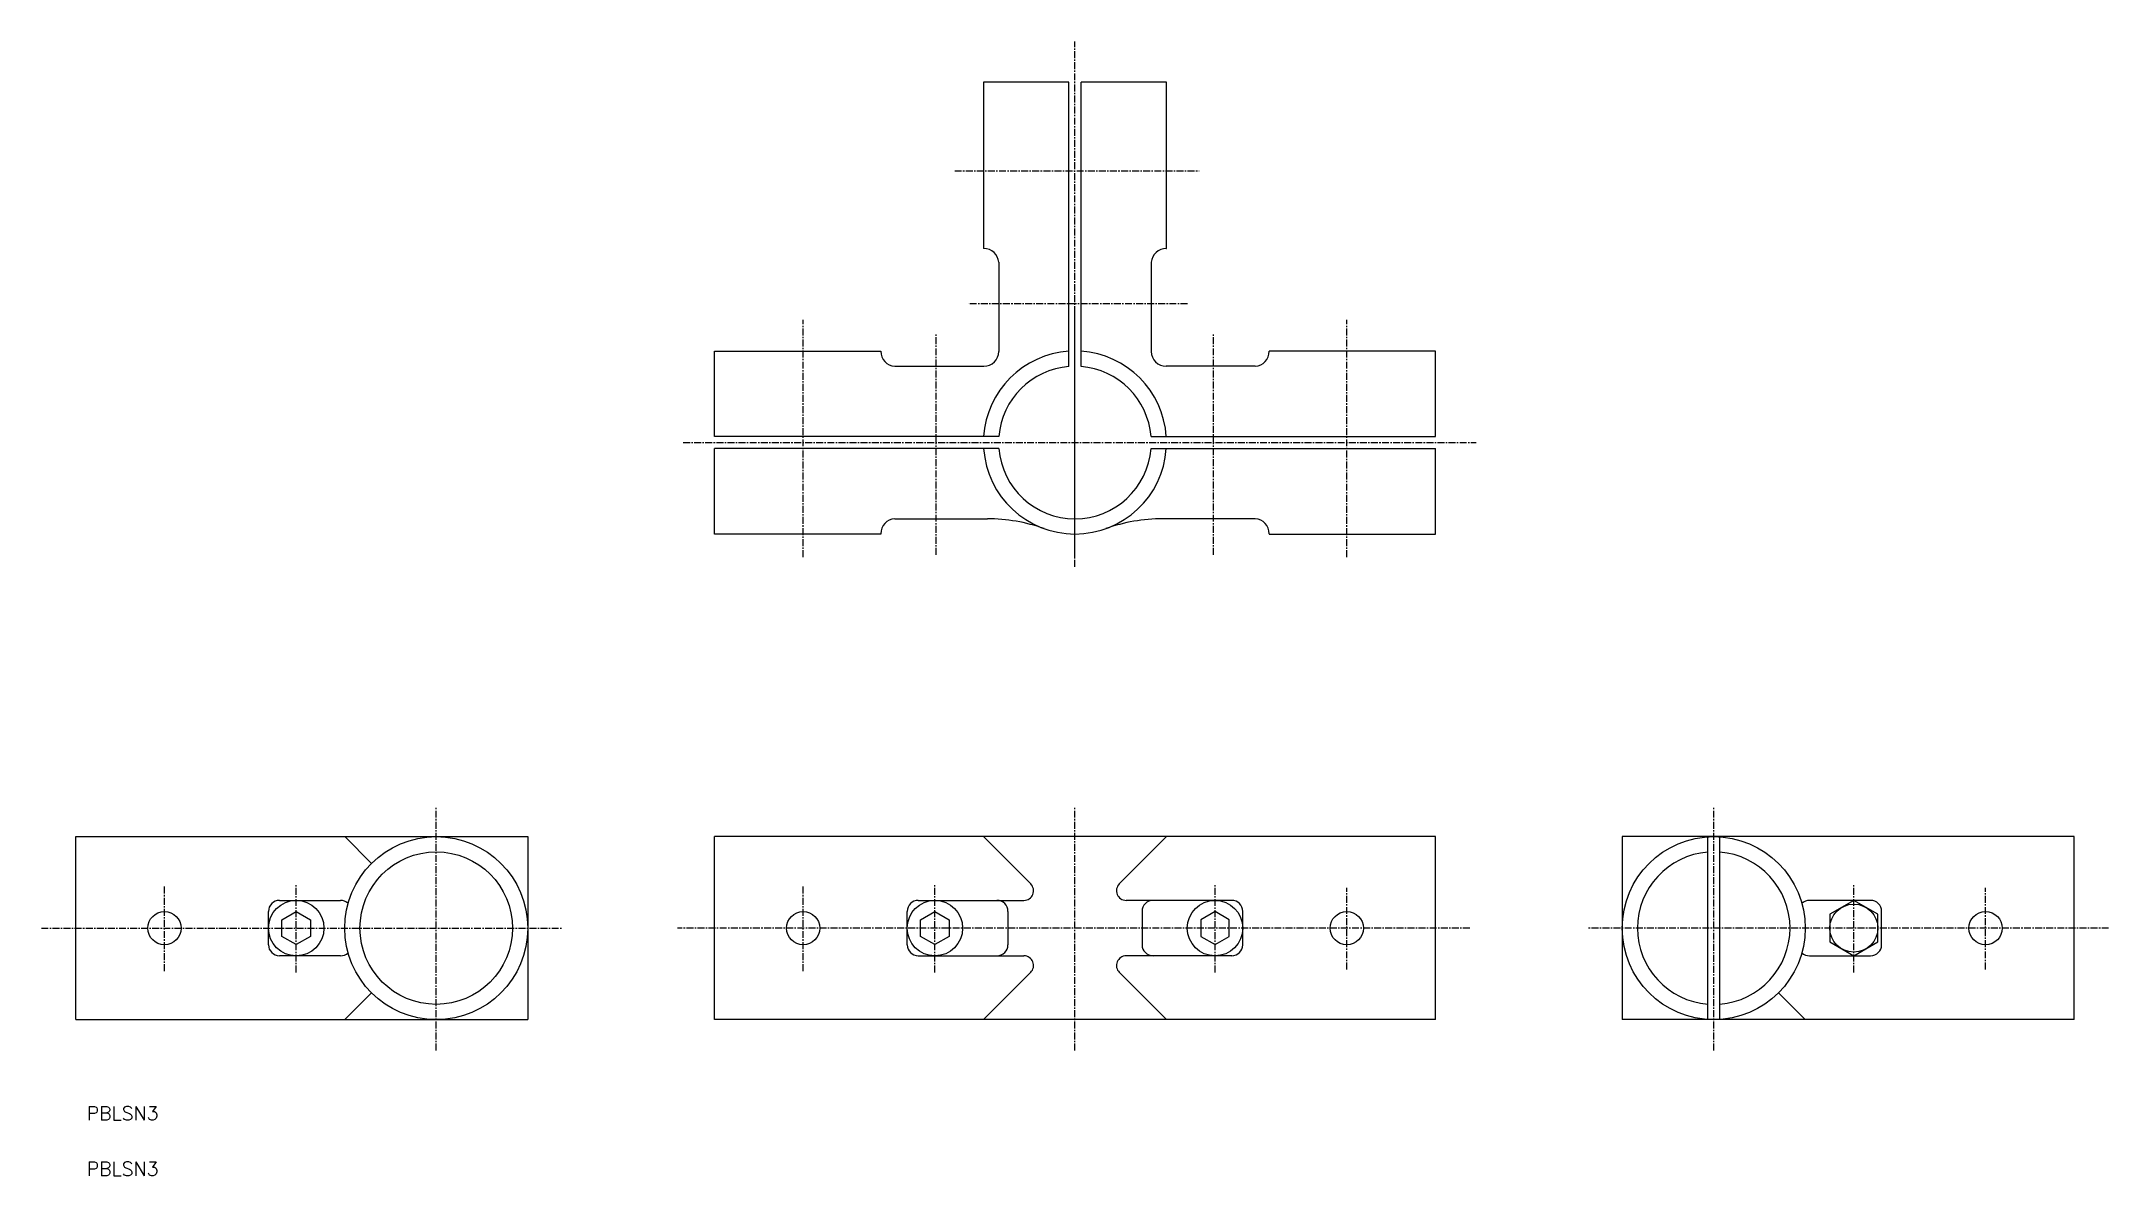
# Model space of a CAD drawing. Extents: x 66 to 439, y 71 to 275.
import ezdxf

# ---------------------------------------------------------------- set-up
doc = ezdxf.new("R2010")
doc.units = 0
doc.linetypes.add('CENTER', pattern=[2, 1.25, -0.25, 0.25, -0.25])
doc.linetypes.add('CENTER2', pattern=[28.575, 19.05, -3.175, 3.175, -3.175])
doc.layers.get('0').update_dxf_attribs({"linetype": 'CONTINUOUS'})
doc.layers.add('CENTER', color=1, linetype='CENTER2')
doc.styles.get("Standard").update_dxf_attribs({"font": 'txt.shx'})

msp = doc.modelspace()

# ---------------------------------------------------------------- linework, layer by layer
at = {"color": 7, "linetype": 'CONTINUOUS'}
for p, q in [((235.72, 268.12), (235.72, 238.12)), ((251.14, 268.12), (235.72, 268.12)), ((251.14, 216.83), (251.14, 268.12)), ((253.31, 216.83), (253.31, 268.12)), ((268.72, 268.12), (253.31, 268.12)), ((268.72, 238.12), (268.72, 268.12)), ((235.77, 238.12), (235.72, 238.12)), ((238.47, 235.62), (238.47, 219.54)), ((265.97, 235.62), (265.97, 219.54)), ((268.67, 238.12), (268.72, 238.12)), ((187.22, 219.62), (217.22, 219.62)), ((187.22, 204.21), (187.22, 219.62)), ((217.22, 219.57), (217.22, 219.62)), ((219.72, 216.87), (235.8, 216.87)), ((284.72, 216.87), (268.65, 216.87)), ((317.22, 219.62), (287.22, 219.62)), ((287.22, 219.57), (287.22, 219.62)), ((317.22, 204.21), (317.22, 219.62)), ((238.52, 204.21), (187.22, 204.21)), ((238.52, 202.04), (187.22, 202.04)), ((187.22, 186.62), (187.22, 202.04)), ((265.93, 204.21), (317.22, 204.21)), ((265.93, 202.04), (317.22, 202.04)), ((317.22, 186.62), (317.22, 202.04)), ((217.22, 186.62), (187.22, 186.62)), ((217.22, 186.67), (217.22, 186.62)), ((219.72, 189.37), (236.42, 189.37)), ((284.72, 189.37), (268.02, 189.37)), ((287.22, 186.67), (287.22, 186.62)), ((287.22, 186.62), (317.22, 186.62)), ((72.07, 132.05), (153.57, 132.05)), ((72.07, 99.05), (72.07, 132.05)), ((120.57, 132.05), (125.4, 127.22)), ((153.57, 132.05), (153.57, 99.05)), ((317.22, 132.05), (187.22, 132.05)), ((187.22, 99.05), (187.22, 132.05)), ((235.72, 132.05), (244.24, 123.53)), ((268.72, 132.05), (260.2, 123.53)), ((317.22, 99.05), (317.22, 132.05)), ((432.38, 132.05), (350.88, 132.05)), ((350.88, 132.05), (350.88, 99.05)), ((366.29, 99.05), (366.29, 132.05)), ((368.46, 99.05), (368.46, 132.05)), ((432.38, 99.05), (432.38, 132.05)), ((108.82, 120.55), (119.82, 120.55)), ((223.97, 120.55), (243.01, 120.55)), ((280.47, 120.55), (261.44, 120.55)), ((395.63, 120.55), (384.63, 120.55)), ((106.82, 112.55), (106.82, 118.55)), ((109.25, 117.04), (111.82, 118.52)), ((109.25, 114.07), (109.25, 117.04)), ((111.82, 118.52), (114.39, 117.04)), ((114.39, 117.04), (114.39, 114.07)), ((221.97, 112.55), (221.97, 118.55)), ((224.4, 117.04), (226.97, 118.52)), ((224.4, 114.07), (224.4, 117.04)), ((226.97, 118.52), (229.54, 117.04)), ((229.54, 117.04), (229.54, 114.07)), ((240.13, 118.55), (240.13, 112.55)), ((264.32, 118.55), (264.32, 112.55)), ((277.47, 118.52), (274.9, 117.04)), ((274.9, 117.04), (274.9, 114.07)), ((280.04, 117.04), (277.47, 118.52)), ((280.04, 114.07), (280.04, 117.04)), ((282.47, 112.55), (282.47, 118.55)), ((397.63, 112.55), (397.63, 118.55)), ((111.82, 112.59), (109.25, 114.07)), ((114.39, 114.07), (111.82, 112.59)), ((226.97, 112.59), (224.4, 114.07)), ((229.54, 114.07), (226.97, 112.59)), ((274.9, 114.07), (277.47, 112.59)), ((277.47, 112.59), (280.04, 114.07)), ((119.82, 110.55), (108.82, 110.55)), ((223.97, 110.55), (243.01, 110.55)), ((280.47, 110.55), (261.44, 110.55)), ((384.63, 110.55), (395.63, 110.55)), ((235.72, 99.05), (244.24, 107.58)), ((268.72, 99.05), (260.2, 107.58)), ((120.57, 99.05), (125.4, 103.89)), ((383.88, 99.05), (379.04, 103.89)), ((72.07, 99.05), (153.57, 99.05)), ((317.22, 99.05), (187.22, 99.05)), ((432.38, 99.05), (350.88, 99.05))]:
    msp.add_line(p, q, dxfattribs=at)
msp.add_lwpolyline([(392.63, 120.55), (388.3, 118.05), (388.3, 113.05), (392.63, 110.55), (396.96, 113.05), (396.96, 118.05)], close=True, dxfattribs=at)
for centre, radius in [((137.07, 115.55), 16.5), ((367.38, 115.55), 16.5), ((137.07, 115.55), 13.75), ((111.82, 115.55), 5), ((226.97, 115.55), 5), ((277.47, 115.55), 5), ((392.63, 115.55), 4.33), ((88.07, 115.55), 3), ((203.22, 115.55), 3), ((301.22, 115.55), 3), ((416.38, 115.55), 3)]:
    msp.add_circle(centre, radius, dxfattribs=at)
for centre, radius, start, end in [((235.8, 235.44), 2.68, 3.7986, 90.6066), ((268.65, 235.44), 2.68, 89.3934, 176.2014), ((219.9, 219.54), 2.68, 179.3934, 266.2014), ((252.22, 203.12), 16.5, 93.7745, 176.2255), ((235.8, 219.54), 2.67, 270, 0), ((252.22, 203.12), 13.75, 94.5308, 175.4692), ((252.22, 203.12), 16.5, 3.7745, 86.2255), ((252.22, 203.12), 13.75, 4.5308, 85.4692), ((268.65, 219.54), 2.67, 180, 270), ((284.55, 219.54), 2.68, 273.7986, 0.6066), ((252.22, 203.12), 16.5, 183.7745, 356.2255), ((252.22, 203.12), 13.75, 184.5308, 355.4692), ((219.9, 186.7), 2.68, 93.7986, 180.6066), ((236.42, 159.1), 30.27, 70.2547, 90), ((268.02, 159.1), 30.27, 90, 109.7453), ((284.55, 186.7), 2.68, 359.3934, 86.2014), ((367.38, 115.55), 13.75, 94.5308, 265.4692), ((367.38, 115.55), 13.75, 274.5308, 85.4692), ((243.01, 122.3), 1.74, 270, 45), ((261.44, 122.3), 1.74, 135, 270), ((108.82, 118.55), 2, 90, 180), ((119.82, 118.55), 2, 46.9699, 90), ((223.97, 118.55), 2, 90, 180), ((238.13, 118.55), 2, 360, 90), ((266.32, 118.55), 2, 90, 180), ((280.47, 118.55), 2, 360, 90), ((384.63, 118.55), 2, 90, 133.0301), ((395.63, 118.55), 2, 360, 90), ((108.82, 112.55), 2, 180, 270), ((223.97, 112.55), 2, 180, 270), ((238.13, 112.55), 2, 270, 0), ((266.32, 112.55), 2, 180, 270), ((280.47, 112.55), 2, 270, 0), ((395.63, 112.55), 2, 270, 0), ((119.82, 112.55), 2, 270, 313.0301), ((243.01, 108.81), 1.74, 315, 90), ((261.44, 108.81), 1.74, 90, 225), ((384.63, 112.55), 2, 226.9699, 270)]:
    msp.add_arc(centre, radius, start, end, dxfattribs=at)
at = {"layer": 'CENTER', "color": 1, "linetype": 'CENTER'}
for p, q in [((252.22, 182.44), (252.22, 275.46)), ((230.53, 252.12), (274.59, 252.12)), ((272.49, 228.12), (232.94, 228.12)), ((203.22, 182.44), (203.22, 225.22)), ((252.22, 180.7), (252.22, 226.55)), ((301.22, 182.44), (301.22, 225.22)), ((227.22, 182.85), (227.22, 222.68)), ((277.22, 182.85), (277.22, 222.68)), ((181.58, 203.12), (324.56, 203.12)), ((137.07, 93.48), (137.07, 137.25)), ((252.22, 93.48), (252.22, 137.25)), ((367.38, 93.48), (367.38, 137.25)), ((88.07, 107.78), (88.07, 123.11)), ((111.82, 107.55), (111.82, 123.55)), ((203.22, 107.78), (203.22, 123.11)), ((226.97, 107.55), (226.97, 123.55)), ((277.47, 107.55), (277.47, 123.55)), ((392.63, 107.55), (392.63, 123.55)), ((301.22, 108.11), (301.22, 122.79)), ((416.38, 108.11), (416.38, 122.79)), ((65.88, 115.55), (159.64, 115.55)), ((323.42, 115.55), (180.54, 115.55)), ((438.57, 115.55), (344.8, 115.55))]:
    msp.add_line(p, q, dxfattribs=at)

# ---------------------------------------------------------------- texts
at = {"color": 7, "linetype": 'CONTINUOUS'}
for p in [(74.04, 80.91), (74.04, 70.91)]:
    msp.add_text('PBLSN3', height=2.5, dxfattribs=at).set_placement(p)

doc.saveas('drawing.dxf')
